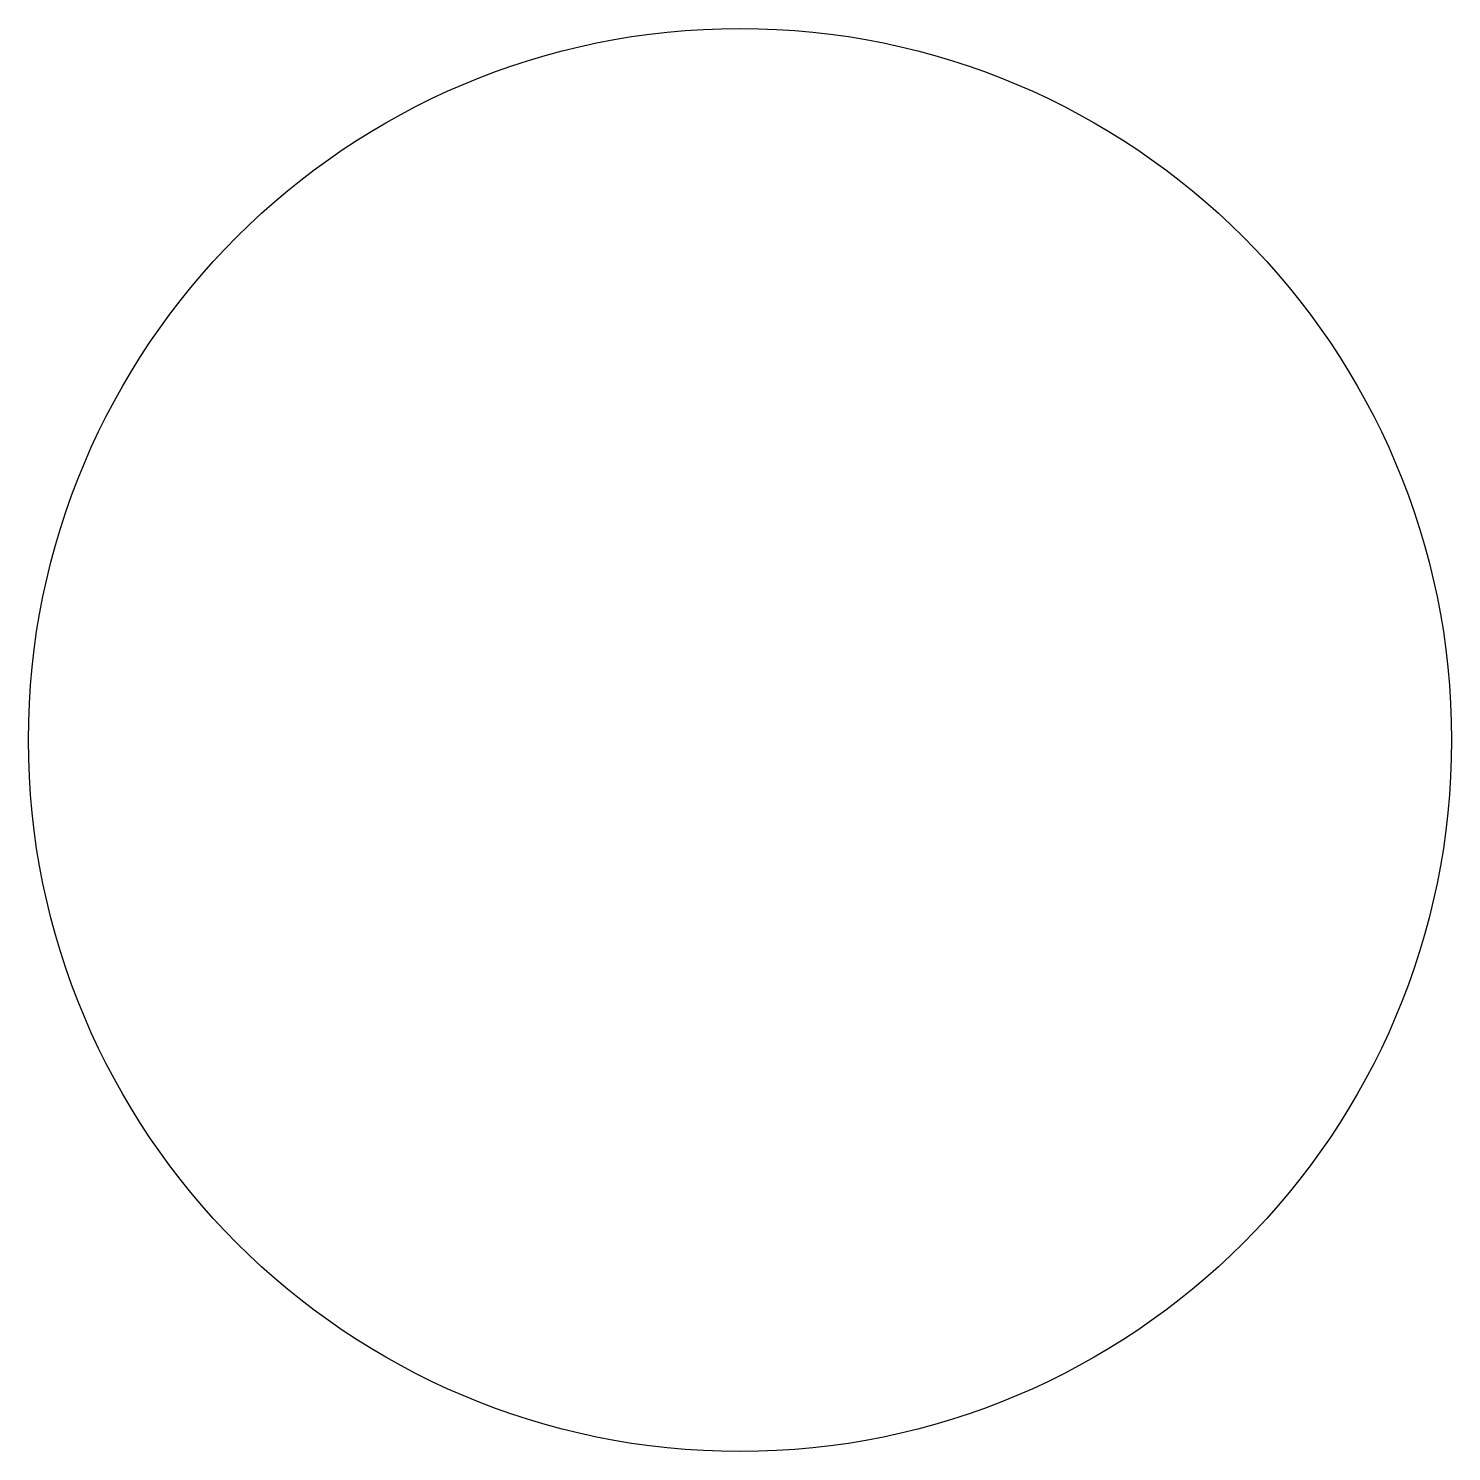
# Model space of a CAD drawing. Header units: millimetres. Extents: x 55 to 85, y 55 to 85.
import ezdxf

# ---------------------------------------------------------------- set-up
doc = ezdxf.new("R2010")
doc.units = ezdxf.units.MM
doc.header["$MEASUREMENT"] = 0

msp = doc.modelspace()

# ---------------------------------------------------------------- linework, layer by layer
msp.add_circle((70, 70), 15)

doc.saveas('drawing.dxf')
